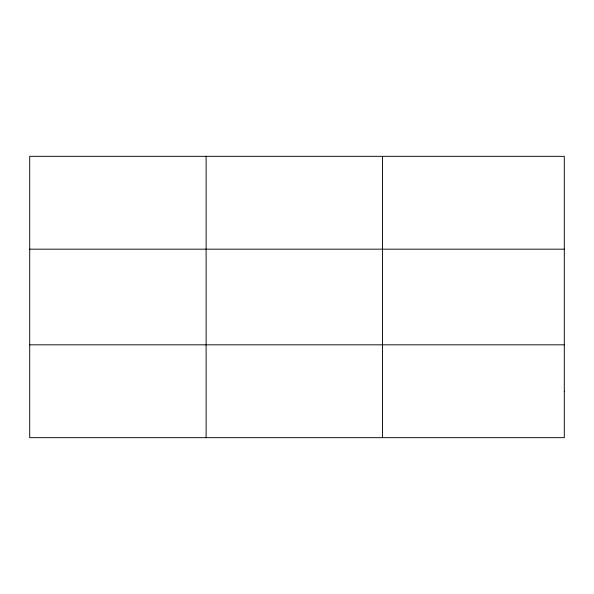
<?xml version="1.0" encoding="UTF-8"?>
<svg xmlns="http://www.w3.org/2000/svg" width="594" height="594" viewBox="0 0 594 594"><rect width="100%" height="100%" fill="white"/><g stroke="black" fill="none" stroke-linecap="round" stroke-linejoin="round"><path stroke-width="0.89" d="M206.118 156.333L206.118 437.667M382.536 156.333L382.536 437.667M29.7 249.176L564.3 249.176M29.7 344.824L564.3 344.824M564.3 391.246L564.3 437.667L29.7 437.667L29.7 156.333L564.3 156.333L564.3 391.246"/></g></svg>
